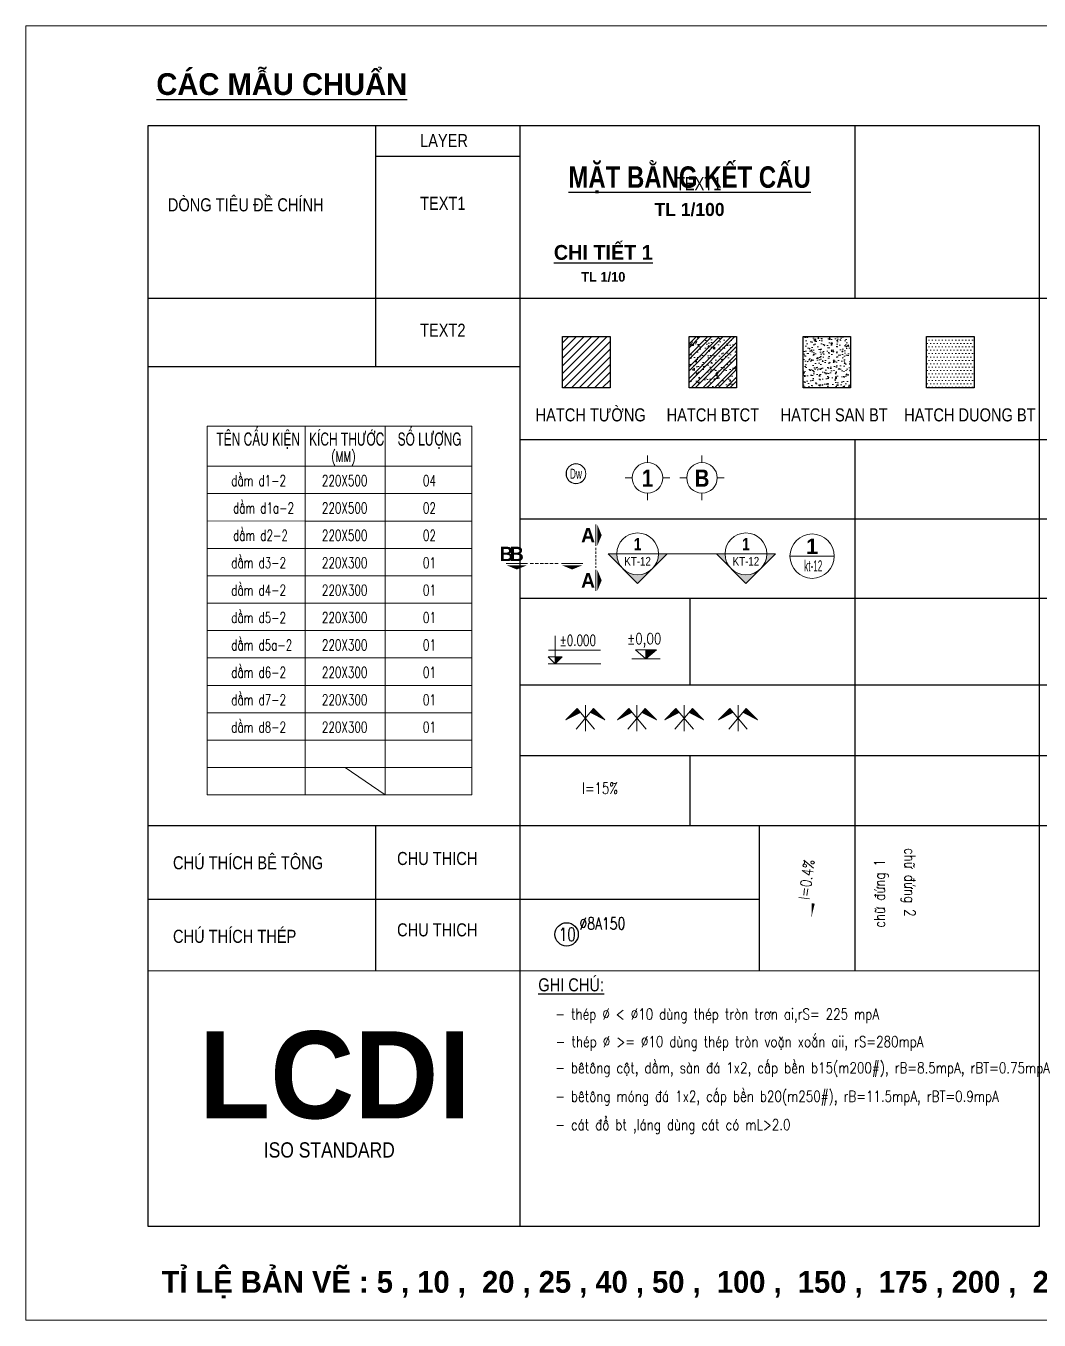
# Model space of a CAD drawing. Header units: millimetres. Extents: x 1823 to 2398, y 1966 to 2177.
# Drawn here: x 1999.2 to 2069, y 2088.2 to 2177.3 of the extents above; entities that cross this region are included whole.
import ezdxf
from ezdxf.enums import TextEntityAlignment as Align

# ---------------------------------------------------------------- set-up
doc = ezdxf.new("R2010")
doc.units = ezdxf.units.MM
doc.set_wipeout_variables(frame=1)
doc.linetypes.add('DASHDOT', pattern=[1, 0.5, -0.25, 0, -0.25])
doc.linetypes.add('HIDDEN', pattern=[0.375, 0.25, -0.125])
for name, color, linetype, lineweight in [('KICHTHUOC', 8, 'Continuous', 18), ('LC Dim', 8, 'Continuous', 18), ('LC Hatch', 252, 'Continuous', 9), ('LC Hatch @ 1 (1)', 252, 'Continuous', 0), ('LC ISO', 160, 'Continuous', 13), ('LC Khac', 4, 'Continuous', 9), ('LC MANH DUT', 35, 'HIDDEN', 5), ('LC Net manh', 239, 'Continuous', 5), ('LC Net thay', 7, 'Continuous', 25), ('LC Net truc', 79, 'DASHDOT', 13), ('LC Text1', 3, 'Continuous', 20), ('LC Text2', 7, 'Continuous', 25), ('Text', 7, 'Continuous', 20), ('v-KICHTHUOC', 8, 'Continuous', 18), ('v-TEXT', 7, 'Continuous', 20)]:
    doc.layers.add(name, color=color, linetype=linetype, lineweight=lineweight)
doc.styles.add('arial', font='arial.ttf', dxfattribs={"width": 0.8})
doc.styles.add('Brief text', font='')
doc.styles.add('General text 2', font='arial.ttf')
doc.styles.add('LC 1', font='')
doc.styles.add('LC 2', font='', dxfattribs={"width": 0.7})
doc.styles.add('LC 3', font='vnsimli.shx', dxfattribs={"width": 0.75})
doc.styles.add('LC3', font='', dxfattribs={"width": 0.8})
doc.styles.add('T1', font='Vnsimli.shx', dxfattribs={"width": 0.7})
doc.styles.add('T2', font='', dxfattribs={"width": 0.8})
doc.styles.add('text', font='hoatbif.shx', dxfattribs={"width": 0.7})
doc.styles.add('text1', font='', dxfattribs={"width": 0.7, "height": 300})
doc.styles.get('Brief text').set_extended_font_data('.VnHelvetInsH', bold=True)
doc.styles.get('LC 1').set_extended_font_data('.VnAvantH', bold=True)
doc.styles.get('LC 2').set_extended_font_data('.VnArial NarrowH')
doc.styles.get('LC3').set_extended_font_data('.VnArialH', bold=True)
doc.styles.get('T2').set_extended_font_data('.VnArialH')
doc.styles.get('text1').set_extended_font_data('.VnHelvetInsH', bold=True)

# ---------------------------------------------------------------- blocks, each defined once
blk = doc.blocks.new('DXicon')
at = {"layer": 'LC Hatch', "ltscale": 50}
for points in [[(-1.15, 4.39), (-1.9, 5.26), (-4.45, 2.69)], [(4.45, 2.69), (1.9, 5.26), (1.15, 4.39)]]:
    blk.add_hatch(color=252, dxfattribs=at).paths.add_polyline_path(points)
at = {"layer": 'LC Net manh', "color": 8, "ltscale": 50}
for p, q in [((0, 0.04), (0, 6.04)), ((-1.9, 5.26), (-4.45, 2.69)), ((-4.45, 2.69), (-1.15, 4.39)), ((-2.13, 0.57), (1.9, 5.26)), ((2.13, 0.57), (-1.9, 5.26)), ((4.45, 2.69), (1.15, 4.39)), ((1.9, 5.26), (4.45, 2.69))]:
    blk.add_line(p, q, dxfattribs=at)
blk = doc.blocks.new('TTRUC')
at = {"layer": 'LC ISO'}
for p, q in [((0, 6.95), (0, 10.13)), ((-6.95, 0), (-10.13, 0)), ((6.95, 0), (10.13, 0)), ((0, -6.95), (0, -10.13))]:
    blk.add_line(p, q, dxfattribs=at)
at = {"layer": 'LC Net manh'}
blk.add_circle((0, 0), 6.95, dxfattribs=at)
blk = doc.blocks.new('TIEUDE1')
at = {"layer": 'LC Text2', "color": 7, "style": 'LC 1'}
blk.add_attdef('TIªU§Ò', text='', height=5, dxfattribs=at).set_placement((0, 0), align=Align.BOTTOM_CENTER)
blk.add_attdef('TL', text='', height=3, dxfattribs=at).set_placement((0, -2), align=Align.TOP_CENTER)
blk = doc.blocks.new('TIEUDE2')
at = {"layer": 'LC Text2', "color": 7, "style": 'LC 1'}
blk.add_attdef('%%UTIªU§Ò', text='', height=3.5, dxfattribs=at).set_placement((0, 0), align=Align.BOTTOM_CENTER)
blk.add_attdef('TL', text='', height=2.2, dxfattribs=at).set_placement((0, -1.8), align=Align.TOP_CENTER)
blk = doc.blocks.new('trich CT')
at = {"layer": 'LC ISO'}
blk.add_line((-500, 0), (500, 0), dxfattribs=at)
blk.add_circle((0, 0), 500, dxfattribs=at)
at = {"layer": 'LC Text1', "style": 'text1'}
blk.add_attdef('T', text='', height=350, dxfattribs=at).set_placement((0, 223), align=Align.MIDDLE_CENTER)
at = {"layer": 'LC Text1', "linetype": 'ByBlock', "style": 'text', "width": 0.7}
blk.add_attdef('KT', text='', height=250, dxfattribs=at).set_placement((0, -217), align=Align.MIDDLE_CENTER)
blk = doc.blocks.new('*U21')
at = {"layer": 'LC ISO'}
h = blk.add_hatch(color=256, dxfattribs=at)
h.paths.add_polyline_path([(0, -8.49), (4.24, -4.24, -0.198912), (0, -6, -0.198912), (-4.24, -4.24)])
h.paths.add_polyline_path([(8.49, 0), (6, 0, -0.198912), (4.24, -4.24)])
h.paths.add_polyline_path([(-4.24, -4.24, -0.198912), (-6, 0), (-8.49, 0)])
h = blk.add_hatch(color=256, dxfattribs=at)
h.paths.add_polyline_path([(31.08, -8.49), (35.32, -4.24, -0.198912), (31.08, -6, -0.198912), (26.84, -4.24)])
h.paths.add_polyline_path([(39.57, 0), (37.08, 0, -0.198912), (35.32, -4.24)])
h.paths.add_polyline_path([(26.84, -4.24, -0.198912), (25.08, 0), (22.59, 0)])
for p, q in [((-6, 0), (6, 0)), ((25.08, 0), (37.08, 0))]:
    blk.add_line(p, q, dxfattribs=at)
for points in [[(6, 0), (8.49, 0), (0, -8.49), (-8.49, 0), (-6, 0)], [(37.08, 0), (39.57, 0), (31.08, -8.49), (22.59, 0), (25.08, 0)]]:
    blk.add_lwpolyline(points, dxfattribs=at)
for centre in [(0, 0), (31.08, 0)]:
    blk.add_circle(centre, 6, dxfattribs=at)
at = {"layer": 'LC MANH DUT', "linetype": 'HIDDEN', "ltscale": 300}
blk.add_line((6, 0), (25.08, 0), dxfattribs=at)
at = {"layer": 'LC Text1', "style": 'Brief text', "width": 0.8, "flags": 8}
for tag, p in [('VIEW-NUMBER2', (0, 52)), ('VIEW-NUMBER1', (0, 0))]:
    blk.add_attdef(tag, text='', height=3.5, dxfattribs=at).set_placement(p, align=Align.BOTTOM_CENTER)
at = {"layer": 'LC Text1', "style": 'arial', "width": 0.8, "flags": 8}
for tag, p in [('SHEET-NUMBER2', (0, 51.13)), ('SHEET-NUMBER1', (0, -0.87))]:
    blk.add_attdef(tag, text='', height=2.5, dxfattribs=at).set_placement(p, align=Align.TOP_CENTER)
blk = doc.blocks.new('Caodo1')
at = {"layer": 'LC Text1'}
blk.add_hatch(color=4, dxfattribs=at).paths.add_polyline_path([(0, 200), (0, 0), (243, 200)])
at = {"layer": 'LC Text1', "color": 4}
for p, q in [((324, 0), (-324, 0)), ((0, 0), (0, 200))]:
    blk.add_line(p, q, dxfattribs=at)
blk.add_lwpolyline([(-243, 200), (243, 200), (0, 0), (0, 0)], close=True, dxfattribs=at)
at = {"layer": 'LC Text1', "color": 4, "style": 'T1', "width": 0.8}
blk.add_attdef('%%P0,00', text='', height=250, dxfattribs=at).set_placement((-39, 460), align=Align.MIDDLE_CENTER)
blk = doc.blocks.new('CT')
at = {"layer": 'LC Text1', "lineweight": 15}
blk.add_hatch(color=4, dxfattribs=at).paths.add_polyline_path([(3.25, 1.6), (1.64, 1.6), (1.64, 0)])
at = {"layer": 'LC Text1', "color": 4, "lineweight": 15, "ltscale": 50}
for p, q in [((0.05, 3.14), (12, 3.14)), ((12.09, 0), (0, 0))]:
    blk.add_line(p, q, dxfattribs=at)
for points in [[(1.64, 6.43), (1.64, 0)], [(1.64, 0), (0.03, 1.6), (1.64, 1.6)], [(1.64, 0), (3.25, 1.6), (1.64, 1.6)]]:
    blk.add_lwpolyline(points, dxfattribs=at)
at = {"layer": 'LC Text1', "color": 4, "style": 'LC 3', "width": 0.75}
blk.add_attdef('CT', (1.91, 3.5), '', height=2.2, dxfattribs=at)
blk = doc.blocks.new('*U22')
at = {"layer": 'Defpoints'}
blk.add_lwpolyline([(0, 2.97), (-1.75, 2.41), (-2.83, 0.92), (-2.83, -0.92), (-1.75, -2.41), (0, -2.98), (1.75, -2.41), (2.83, -0.92), (2.83, 0.92), (1.75, 2.41)], close=True, dxfattribs=at)
at = {"layer": 'LC Text1', "style": 'General text 2', "width": 0.6, "flags": 8}
blk.add_attdef('SYMBOL', text='', height=3, dxfattribs=at).set_placement((0, 0), align=Align.MIDDLE_CENTER)
blk.add_wipeout([(0, 2.97), (-1.75, 2.41), (-2.83, 0.92), (-2.83, -0.92), (-1.75, -2.41), (0, -2.98), (1.75, -2.41), (2.83, -0.92), (2.83, 0.92), (1.75, 2.41)]).dxf.layer = 'LC Net manh'
at = {"layer": 'LC ISO'}
blk.add_circle((0, 0), 2.98, dxfattribs=at)
blk = doc.blocks.new('matcatdoc')
at = {"layer": 'LC Khac', "color": 1, "ltscale": 2}
for p, q in [((0, 485), (0, 0)), ((0, -550), (0, -1036))]:
    blk.add_line(p, q, dxfattribs=at)
for points in [[(134, 243, 0, 471, 0), (37, 243, 275, 275, 0)], [(134, -793, 0, 471, 0), (37, -793, 275, 275, 0)]]:
    blk.add_lwpolyline(points, format="xyseb", dxfattribs=at)
at = {"layer": 'LC MANH DUT', "ltscale": 200}
blk.add_line((0, -49), (0, -506), dxfattribs=at)
at = {"ltscale": 2, "style": 'LC 1'}
for p in [(-179, 243), (-179, -793)]:
    blk.add_attdef('LC', text='', height=330, dxfattribs=at).set_placement(p, align=Align.MIDDLE_CENTER)
blk = doc.blocks.new('*U20')
at = {"layer": 'LC Khac', "color": 1, "ltscale": 2}
for p, q in [((0, 0), (-485, 0)), ((1271, 0), (785, 0))]:
    blk.add_line(p, q, dxfattribs=at)
for points in [[(-243, -134, 0, 471, 0), (-243, -37, 275, 275, 0)], [(1028, -134, 0, 471, 0), (1028, -37, 275, 275, 0)]]:
    blk.add_lwpolyline(points, format="xyseb", dxfattribs=at)
at = {"layer": 'LC MANH DUT', "ltscale": 300}
blk.add_line((66, 0), (732, 0), dxfattribs=at)
at = {"ltscale": 2, "style": 'LC 1'}
for p in [(-243, 222), (1028, 222)]:
    blk.add_attdef('LC', text='', height=330, dxfattribs=at).set_placement(p, align=Align.MIDDLE_CENTER)
blk = doc.blocks.new('DODOC1')
at = {"layer": 'KICHTHUOC'}
blk.add_lwpolyline([(-630, 0, 0, 0, 0), (762, 0, 0, 66.7, 0), (443, 0, 66.7, 66.7, 0)], format="xyseb", dxfattribs=at)
at = {"layer": 'Text', "style": 'T1', "width": 0.8}
blk.add_attdef('DOC', text='', height=250, dxfattribs=at).set_placement((-79, 226), align=Align.MIDDLE_CENTER)

msp = doc.modelspace()

# ---------------------------------------------------------------- hatches: boundary and pattern name
at = {"layer": 'LC Hatch', "ltscale": 3}
h = msp.add_hatch(dxfattribs=at)
h.set_pattern_fill('AR-CONC', color=256, scale=0.10549, angle=-0.00078)
h.set_pattern_definition([(49.99922, (2170.4736, 1910.5979), (0.7566372, -0.0662076), [0.0791175, -0.8702928]), (354.9992, (2170.4736, 1910.5979), (-0.146358, 0.7934898), [0.063294, -0.6962343]), (100.45062, (2170.53665, 1910.59236), (0.6102797, 0.7272817), [0.0672396, -0.739635]), (46.1834, (2170.4736, 1910.8089), (1.1258306, -0.1746215), [0.1186763, -1.3054393]), (96.6348, (2170.5674, 1910.7943), (0.98599, 1.027584), [0.1008593, -1.1094525]), (351.1834, (2170.4736, 1910.8089), (0.9859893, 1.0275846), [0.094941, -1.0443514]), (20.99922, (2170.5791, 1910.7561), (0.6296717, -0.4247314), [0.0791175, -0.8702928]), (325.9992, (2170.5791, 1910.7561), (0.256684, 0.7649576), [0.063294, -0.6962343]), (71.45062, (2170.63156, 1910.7207), (0.8863558, 0.3402254), [0.0672396, -0.739635]), (37.49922, (2170.4736, 1910.59787), (0.01283224, 0.35116969), [0, -0.68779506, 0, -0.7067833, 0, -0.6988715]), (7.49922, (2170.4736, 1910.59787), (0.27751785, 0.4160613), [0, -0.40297195, 0, -0.67197156, 0, -0.26636235]), (327.49922, (2170.23835, 1910.59788), (0.56312918, -0.02380085), [0, -0.2637251, 0, -0.8228223, 0, -1.0918219]), (317.49922, (2170.13286, 1910.5979), (0.6152048, 0.1055924), [0, -0.3428426, 0, -0.5464384, 0, -0.7753518])])
h.paths.add_polyline_path([(2056.03, 2155.921), (2052.76, 2155.921), (2052.76, 2152.389), (2056.03, 2152.389)])
h = msp.add_hatch(dxfattribs=at)
h.set_pattern_fill('DOTS', color=256, scale=3.692151, angle=-0.00078)
h.set_pattern_definition([(359.99922, (2171.03754, 1910.59787), (0.11538289, 0.23075789), [0, -0.23075946])])
h.paths.add_polyline_path([(2064.54, 2155.921), (2061.27, 2155.921), (2061.27, 2152.389), (2064.54, 2152.389)])
at = {"layer": 'LC Hatch @ 1 (1)', "ltscale": 2}
h = msp.add_hatch(dxfattribs=at)
h.set_pattern_fill('ANSI31', color=256, scale=3.000137, angle=-0.00078)
h.set_pattern_definition([(44.99922, (2171.03754, 1910.59787), (-0.2651735, 0.26518076), [])])
h.paths.add_polyline_path([(2039.469, 2152.389), (2039.469, 2155.921), (2036.199, 2155.921), (2036.199, 2152.389)])
h = msp.add_hatch(dxfattribs=at)
h.set_pattern_fill('BTCT', color=256, scale=0.150005, angle=-0.00078)
h.set_pattern_definition([(49.9992, (2037.6922, 2339.1221), (1.0759223, -0.094146), [0.1125035, -1.2375384]), (354.9992, (2037.6922, 2339.1221), (-0.208118, 1.128326), [0.090003, -0.990031]), (100.4506, (2037.7819, 2339.1143), (0.867805, 1.0341795), [0.095613, -1.051746]), (46.1834, (2037.6922, 2339.4221), (1.600908, -0.248308), [0.168755, -1.856308]), (96.6348, (2037.8256, 2339.4014), (1.402058, 1.461203), [0.14342, -1.577618]), (351.1834, (2037.6922, 2339.4221), (1.402056, 1.461204), [0.135004, -1.485046]), (20.9992, (2037.8422, 2339.3471), (0.89538, -0.6039593), [0.1125035, -1.2375384]), (325.9992, (2037.8422, 2339.3471), (0.364999, 1.087754), [0.090003, -0.990031]), (71.4506, (2037.9168, 2339.2968), (1.2603796, 0.4837935), [0.095613, -1.051746]), (37.49922, (2037.6922, 2339.12213), (0.0182472, 0.499356), [0, -0.9780303, 0, -1.0050312, 0, -0.9937808]), (7.4992, (2037.6922, 2339.12213), (0.3946246, 0.5916305), [0, -0.5730178, 0, -0.9555296, 0, -0.3787617]), (327.49922, (2037.3577, 2339.12214), (0.800758, -0.0338443), [0, -0.3750116, 0, -1.1700363, 0, -1.5525481]), (317.4992, (2037.2077, 2339.12214), (0.8748084, 0.1501502), [0, -0.487515, 0, -0.777024, 0, -1.1025342]), (44.9992, (2037.6922, 2339.12213), (-0.3977545, 0.3977653), []), (44.9992, (2037.95736, 2339.12213), (-0.3977545, 0.3977653), [])])
h.paths.add_polyline_path([(2048.179, 2155.921), (2044.909, 2155.921), (2044.909, 2152.389), (2048.179, 2152.389)])

# ---------------------------------------------------------------- linework, layer by layer
at = {"layer": 'LC Net thay'}
for p, q in [((2023.312, 2170.455, 0), (2023.312, 2153.868, 0)), ((2033.253, 2170.455, 0), (2033.252, 2094.651, 0)), ((2056.324, 2170.454), (2056.324, 2158.566)), ((2033.253, 2168.323, 0), (2023.312, 2168.324, 0)), ((2007.656, 2158.567, 0), (2056.324, 2158.566)), ((2007.656, 2158.567, 0), (2074.933, 2158.566)), ((2007.656, 2153.868, 0), (2033.253, 2153.868, 0)), ((2033.253, 2148.824, 0), (2074.932, 2148.823)), ((2056.324, 2148.823), (2056.323, 2112.264)), ((2033.252, 2143.371, 0), (2074.932, 2143.371)), ((2033.252, 2137.919, 0), (2074.932, 2137.918)), ((2044.975, 2137.919, 0), (2044.975, 2131.944, 0)), ((2033.252, 2131.944, 0), (2074.932, 2131.944)), ((2033.252, 2127.084, 0), (2056.324, 2127.084)), ((2033.252, 2127.084, 0), (2074.932, 2127.084)), ((2044.975, 2127.084, 0), (2044.975, 2122.251, 0)), ((2007.656, 2122.251, 0), (2074.932, 2122.25)), ((2023.311, 2122.251, 0), (2023.311, 2112.264, 0)), ((2049.756, 2112.264, 0), (2049.756, 2122.251, 0)), ((2007.655, 2117.178, 0), (2049.756, 2117.177, 0)), ((2007.655, 2112.264, 0), (2069.018, 2112.263)), ((2007.655, 2112.264, 0), (2069.018, 2112.263))]:
    msp.add_line(p, q, dxfattribs=at)
at = {"layer": 'LC Net thay', "elevation": 0}
msp.add_lwpolyline([(2007.656, 2170.455), (2069.019, 2170.454), (2069.018, 2094.651), (2007.655, 2094.651)], close=True, dxfattribs=at)
at = {"layer": 'LC Text2', "ltscale": 2, "elevation": 0}
for points in [[(2036.199, 2155.921), (2039.469, 2155.921), (2039.469, 2152.389), (2036.199, 2152.389)], [(2044.909, 2155.921), (2048.179, 2155.921), (2048.179, 2152.389), (2044.909, 2152.389)], [(2052.76, 2155.921), (2056.03, 2155.921), (2056.03, 2152.389), (2052.76, 2152.389)], [(2061.27, 2155.921), (2064.54, 2155.921), (2064.54, 2152.389), (2061.27, 2152.389)]]:
    msp.add_lwpolyline(points, close=True, dxfattribs=at)
at = {"layer": 'LC Text2', "ltscale": 100}
msp.add_circle((2036.48, 2114.764, 0), 0.803, dxfattribs=at)

# ---------------------------------------------------------------- block references
at = {"layer": 'LC Hatch', "xscale": 0.3000093024588385, "yscale": 0.3000093024588385, "zscale": 0.3000093024588385, "rotation": 359.999216292062}
for p in [(2037.771, 2128.73, 0), (2041.324, 2128.73, 0), (2044.581, 2128.73, 0), (2048.282, 2128.73, 0)]:
    msp.add_blockref('DXicon', p, dxfattribs=at)
at = {"layer": 'LC ISO', "xscale": 0.15118131711758, "yscale": 0.15118131711758, "zscale": 0.15118131711758, "rotation": 359.999216292062}
for p in [(2042.05, 2146.189, 0), (2045.801, 2146.189, 0)]:
    msp.add_blockref('TTRUC', p, dxfattribs=at)
at = {"layer": 'LC ISO'}
ref = msp.add_blockref('*U21', (2041.368, 2140.959, 0), dxfattribs=dict(at, xscale=0.2400074419671457, yscale=0.2400074419671457, zscale=0.2400074419671457, rotation=359.999216292062))
ref.add_attrib('VIEW-NUMBER1', '1', dxfattribs={"layer": 'LC Text1', "height": 0.84, "rotation": 359.99922, "style": 'Brief text', "width": 0.8}).set_placement((2041.368, 2140.959, 0), align=Align.BOTTOM_CENTER)
ref.add_attrib('SHEET-NUMBER1', 'KT-12', dxfattribs={"layer": 'LC Text1', "height": 0.6, "rotation": 359.99922, "style": 'arial', "width": 0.8}).set_placement((2041.368, 2140.749, 0), align=Align.TOP_CENTER)
ref.add_attrib('VIEW-NUMBER2', '1', dxfattribs={"layer": 'LC Text1', "height": 0.84, "rotation": 359.99922, "style": 'Brief text', "width": 0.8}).set_placement((2048.828, 2140.959, 0), align=Align.BOTTOM_CENTER)
ref.add_attrib('SHEET-NUMBER2', 'KT-12', dxfattribs={"layer": 'LC Text1', "height": 0.6, "rotation": 359.99922, "style": 'arial', "width": 0.8}).set_placement((2048.828, 2140.749, 0), align=Align.TOP_CENTER)
ref = msp.add_blockref('trich CT', (2053.385, 2140.799, 0), dxfattribs=dict(at, xscale=0.00305495186846851, yscale=0.00305495186846851, zscale=0.00305495186846851, rotation=359.999216292062))
ref.add_attrib('T', '1', dxfattribs={"layer": 'LC Text2', "height": 1.069, "rotation": 359.99922, "style": 'text1'}).set_placement((2053.385, 2141.479, 0), align=Align.MIDDLE_CENTER)
ref.add_attrib('KT', ' kt-12', dxfattribs={"layer": 'LC Text2', "linetype": 'ByBlock', "height": 0.7637, "rotation": 359.99922, "style": 'text', "width": 0.55}).set_placement((2053.385, 2140.135, 0), align=Align.MIDDLE_CENTER)
at = {"layer": 'LC Net manh'}
ref = msp.add_blockref('matcatdoc', (2038.491, 2141.514, 0), dxfattribs=dict(at, xscale=0.003000093024589324, yscale=0.003000093024589324, zscale=0.003000093024589324, rotation=359.999216292062))
ref.add_attrib('LC', 'A', dxfattribs={"layer": '0', "ltscale": 2, "height": 0.99, "rotation": 359.99922, "style": 'LC 1'}).set_placement((2037.956, 2139.136, 0), align=Align.MIDDLE_CENTER)
ref.add_attrib('LC', 'A', dxfattribs={"layer": '0', "ltscale": 2, "height": 0.99, "rotation": 359.99922, "style": 'LC 1'}).set_placement((2037.956, 2142.242, 0), align=Align.MIDDLE_CENTER)
ref = msp.add_blockref('*U20', (2033.778, 2140.285, 0), dxfattribs=dict(at, xscale=0.003000093024589324, yscale=0.003000093024589324, zscale=0.003000093024589324, rotation=359.999216292062))
ref.add_attrib('LC', 'B', dxfattribs={"layer": '0', "ltscale": 2, "height": 0.99, "rotation": 359.99922, "style": 'LC 1'}).set_placement((2032.339, 2140.952, 0), align=Align.MIDDLE_CENTER)
ref.add_attrib('LC', 'B', dxfattribs={"layer": '0', "ltscale": 2, "height": 0.99, "rotation": 359.99922, "style": 'LC 1'}).set_placement((2033.049, 2140.952, 0), align=Align.MIDDLE_CENTER)
at = {"layer": 'LC Text1'}
ref = msp.add_blockref('CT', (2035.208, 2133.389, 0), dxfattribs=dict(at, xscale=0.3000093024588385, yscale=0.3000093024588385, zscale=0.3000093024588385, rotation=359.999216292062))
ref.add_attrib('CT', '%%P0.000', (2036, 2134.631, 0), dxfattribs={"color": 3, "height": 0.7441, "rotation": 359.99922, "style": 'LC 3', "width": 0.7})
ref = msp.add_blockref('Caodo1', (2041.943, 2133.742, 0), dxfattribs=dict(at, xscale=0.003000093024589324, yscale=0.003000093024589324, zscale=0.003000093024589324, rotation=359.999216292062))
ref.add_attrib('%%P0,00', '%%p0,00', dxfattribs={"layer": 'LC Text2', "height": 0.75, "rotation": 359.99922, "style": 'T1', "width": 0.8}).set_placement((2041.825, 2135.12, 0), align=Align.MIDDLE_CENTER)
at = {"layer": 'LC Text2'}
ref = msp.add_blockref('TIEUDE1', (2044.947, 2165.718, 0), dxfattribs=dict(at, xscale=0.3000093024588385, yscale=0.3000093024588385, zscale=0.3000093024588385, rotation=359.999216292062))
ref.add_attrib('TIªU§Ò', '%%UmÆt b»ng kÕt cÊu', dxfattribs={"color": 7, "height": 1.47737, "rotation": 359.99922, "style": 'LC3', "width": 0.8}).set_placement((2044.947, 2165.718, 0), align=Align.BOTTOM_CENTER)
ref.add_attrib('TL', 'TL 1/100', dxfattribs={"color": 7, "height": 0.9, "rotation": 359.99922, "style": 'LC 1'}).set_placement((2044.947, 2165.118, 0), align=Align.TOP_CENTER)
ref = msp.add_blockref('TIEUDE2', (2039.006, 2160.899, 0), dxfattribs=dict(at, xscale=0.3000093024588385, yscale=0.3000093024588385, zscale=0.3000093024588385, rotation=359.999216292062))
ref.add_attrib('%%UTIªU§Ò', '%%Uchi tiÕt 1', dxfattribs={"color": 7, "height": 1.01888, "rotation": 359.99922, "style": 'LC 1'}).set_placement((2039.006, 2160.899, 0), align=Align.BOTTOM_CENTER)
ref.add_attrib('TL', 'TL 1/10', dxfattribs={"color": 7, "height": 0.66, "rotation": 359.99922, "style": 'LC 1'}).set_placement((2039.006, 2160.359, 0), align=Align.TOP_CENTER)
at = {"layer": 'v-KICHTHUOC'}
ref = msp.add_blockref('DODOC1', (2053.643, 2118.207, 0), dxfattribs=dict(at, xscale=-0.003000136751524875, yscale=0.003000136751524875, zscale=0.003000136751524875, rotation=82.3267871807796))
ref.add_attrib('DOC', 'I=0.4%', dxfattribs={"layer": 'v-TEXT', "height": 0.75, "rotation": 82.32679, "style": 'T1', "width": 0.8}).set_placement((2053.003, 2118.531, 0), align=Align.MIDDLE_CENTER)

# ---------------------------------------------------------------- texts
at = {"layer": 'LC Text1', "ltscale": 0.2, "style": 'LC 1', "width": 0.9}
for s, p in [('1', (2042.05, 2145.226, 0)), ('B', (2045.801, 2145.226, 0))]:
    msp.add_text(s, height=1.184, rotation=359.99922, dxfattribs=at).set_placement(p, align=Align.BOTTOM_CENTER)
at = {"layer": 'LC Text1', "style": 'LC 3', "width": 0.75}
msp.add_text(' I=15%%%', height=0.7865, rotation=359.99922, dxfattribs=at).set_placement((2037.139, 2124.43, 0))
at = {"layer": 'LC Text1', "color": 3, "style": 'LC 3', "width": 0.8}
for s, height, rotation, p in [('ch÷ ®øng 2', 0.75, 269.99922, (2059.754, 2120.715, 0)), ('ch÷ ®øng 1', 0.75, 89.99922, (2058.399, 2115.22, 0)), ('- thÐp %%C < %%C10 dïng thÐp trßn tr¬n ai,rS= 225 mpA', 0.75002, 359.99922, (2035.702, 2108.899, 0)), ('- thÐp %%C >= %%C10 dïng thÐp trßn voÆn xo¾n aii, rS=280mpA', 0.75002, 359.99922, (2035.732, 2107.005, 0)), ('- bªt«ng cét, dÇm, sµn ®¸ 1x2, cÊp bÒn b15(m200#), rB=8.5mpA, rBT=0.75mpA', 0.75002, 359.99922, (2035.696, 2105.2, 0)), ('- bªt«ng mãng ®¸ 1x2, cÊp bÒn b20(m250#), rB=11.5mpA, rBT=0.9mpA', 0.75002, 359.99922, (2035.696, 2103.241, 0)), ('- c¸t ®æ bt ,l¸ng dïng c¸t cã mL>2.0', 0.75002, 359.99922, (2035.696, 2101.281, 0))]:
    msp.add_text(s, height=height, rotation=rotation, dxfattribs=at).set_placement(p)
at = {"layer": 'LC Text2', "lineweight": -2}
for s, height, style, p in [('%%uc¸c mÉu chuÈn', 1.50005, 'LC 1', (2008.225, 2172.551, 0)), ('iso standard', 1.05003, 'LC 2', (2015.626, 2099.396, 0)), ('tØ lÖ b¶n vÏ : 5 , 10 ,  20 , 25 , 40 , 50 ,  100 ,  150 ,  175 , 200 ,  250 , 400 , 500 , 1000 ....', 1.50005, 'LC 1', (2008.585, 2090.088, 0))]:
    msp.add_text(s, height=height, rotation=359.99922, dxfattribs=dict(at, style=style)).set_placement(p)
at = {"layer": 'LC Text2', "style": 'T2', "width": 0.8}
for s, height, p in [('layer', 0.9, (2026.387, 2168.966, 0)), ('text1', 0.9, (2044.006, 2165.996, 0)), ('dßng tiªu ®Ò chÝnh', 0.90003, (2009.015, 2164.54, 0)), ('text1', 0.9, (2026.387, 2164.642, 0)), ('text2', 0.9, (2026.387, 2155.906, 0)), ('HATCH T¦êNG', 0.90003, (2034.34, 2150.079, 0)), ('HATCH BTCT', 0.9, (2043.365, 2150.078, 0)), ('HATCH SAN BT', 0.90003, (2051.215, 2150.078, 0)), ('HATCH DUONG BT', 0.90003, (2059.725, 2150.078, 0)), ('chó thÝch bª t«ng', 0.90003, (2009.372, 2119.241, 0)), ('chu thich', 0.9, (2024.805, 2119.536, 0)), ('chu thich', 0.9, (2024.805, 2114.623, 0)), ('chó thÝch thÐp', 0.90003, (2009.372, 2114.178, 0)), ('%%Ughi chó:', 0.90003, (2034.528, 2110.838, 0))]:
    msp.add_text(s, height=height, rotation=359.99922, dxfattribs=at).set_placement(p)
at = {"layer": 'LC Text2', "linetype": 'ByBlock', "style": 'LC 3', "width": 0.75}
msp.add_text('%%C8A150', height=0.8334, rotation=359.99922, dxfattribs=at).set_placement((2037.36, 2115.097, 0))
at = {"layer": 'LC Text2', "ltscale": 100, "style": 'LC 3', "width": 0.75}
msp.add_text('10', height=0.9167, rotation=359.99922, dxfattribs=at).set_placement((2036.525, 2114.764, 0), align=Align.MIDDLE_CENTER)
at = {"layer": 'LC Text2', "lineweight": -2, "style": 'LC 1'}
msp.add_text('LCDI', height=6.0002, rotation=359.99922, dxfattribs=at).set_placement((2020.522, 2105.093, 0), align=Align.MIDDLE)

# ---------------------------------------------------------------- next in the draw order: wipeouts: each hides what was drawn before it
at = {"ltscale": 500}
msp.add_wipeout([(2011.731, 2149.757), (2029.955, 2149.756), (2029.954, 2124.359), (2011.731, 2124.359)], dxfattribs=at).translate(0, 0, 0).dxf.layer = 'LC Net truc'

# ---------------------------------------------------------------- next in the draw order: linework, layer by layer
at = {"layer": 'LC Dim', "ltscale": 3, "elevation": 0}
msp.add_lwpolyline([(1999.242, 2177.309), (2125.245, 2177.307), (2125.244, 2088.204), (1999.241, 2088.206)], close=True, dxfattribs=at)
at = {"layer": 'LC MANH DUT', "ltscale": 500, "elevation": 0}
for points in [[(2011.731, 2149.757), (2018.479, 2149.757), (2018.479, 2146.994), (2011.731, 2146.994)], [(2018.479, 2149.757), (2023.974, 2149.757), (2023.974, 2146.994), (2018.479, 2146.994)], [(2023.974, 2149.757), (2029.955, 2149.756), (2029.955, 2146.994), (2023.974, 2146.994)], [(2011.731, 2146.994), (2018.479, 2146.994), (2018.479, 2145.108), (2011.731, 2145.108)], [(2018.479, 2146.994), (2023.974, 2146.994), (2023.974, 2145.108), (2018.479, 2145.108)], [(2023.974, 2146.994), (2029.955, 2146.994), (2029.955, 2145.108), (2023.974, 2145.108)], [(2011.731, 2145.108), (2018.479, 2145.108), (2018.479, 2143.221), (2011.731, 2143.222)], [(2018.479, 2145.108), (2023.974, 2145.108), (2023.974, 2143.221), (2018.479, 2143.221)], [(2023.974, 2145.108), (2029.955, 2145.108), (2029.955, 2143.221), (2023.974, 2143.221)], [(2011.731, 2143.222), (2018.479, 2143.221), (2018.479, 2141.335), (2011.731, 2141.335)], [(2018.479, 2143.221), (2023.974, 2143.221), (2023.974, 2141.335), (2018.479, 2141.335)], [(2023.974, 2143.221), (2029.955, 2143.221), (2029.955, 2141.335), (2023.974, 2141.335)], [(2011.731, 2141.335), (2018.479, 2141.335), (2018.479, 2139.449), (2011.731, 2139.449)], [(2018.479, 2141.335), (2023.974, 2141.335), (2023.974, 2139.449), (2018.479, 2139.449)], [(2023.974, 2141.335), (2029.955, 2141.335), (2029.955, 2139.449), (2023.974, 2139.449)], [(2011.731, 2139.449), (2018.479, 2139.449), (2018.479, 2137.563), (2011.731, 2137.563)], [(2018.479, 2139.449), (2023.974, 2139.449), (2023.974, 2137.563), (2018.479, 2137.563)], [(2023.974, 2139.449), (2029.955, 2139.449), (2029.955, 2137.563), (2023.974, 2137.563)], [(2011.731, 2137.563), (2018.479, 2137.563), (2018.479, 2135.677), (2011.731, 2135.677)], [(2018.479, 2137.563), (2023.974, 2137.563), (2023.974, 2135.676), (2018.479, 2135.677)], [(2023.974, 2137.563), (2029.955, 2137.563), (2029.955, 2135.676), (2023.974, 2135.676)], [(2011.731, 2135.677), (2018.479, 2135.677), (2018.479, 2133.79), (2011.731, 2133.79)], [(2018.479, 2135.677), (2023.974, 2135.676), (2023.974, 2133.79), (2018.479, 2133.79)], [(2023.974, 2135.676), (2029.955, 2135.676), (2029.955, 2133.79), (2023.974, 2133.79)], [(2011.731, 2133.79), (2018.479, 2133.79), (2018.479, 2131.904), (2011.731, 2131.904)], [(2018.479, 2133.79), (2023.974, 2133.79), (2023.974, 2131.904), (2018.479, 2131.904)], [(2023.974, 2133.79), (2029.955, 2133.79), (2029.955, 2131.904), (2023.974, 2131.904)], [(2011.731, 2131.904), (2018.479, 2131.904), (2018.479, 2130.018), (2011.731, 2130.018)], [(2018.479, 2131.904), (2023.974, 2131.904), (2023.974, 2130.018), (2018.479, 2130.018)], [(2023.974, 2131.904), (2029.955, 2131.904), (2029.955, 2130.018), (2023.974, 2130.018)], [(2011.731, 2130.018), (2018.479, 2130.018), (2018.479, 2128.132), (2011.731, 2128.132)], [(2018.479, 2130.018), (2023.974, 2130.018), (2023.974, 2128.132), (2018.479, 2128.132)], [(2023.974, 2130.018), (2029.955, 2130.018), (2029.955, 2128.131), (2023.974, 2128.132)], [(2011.731, 2128.132), (2018.479, 2128.132), (2018.479, 2126.245), (2011.731, 2126.245)], [(2018.479, 2128.132), (2023.974, 2128.132), (2023.974, 2126.245), (2018.479, 2126.245)], [(2023.974, 2128.132), (2029.955, 2128.131), (2029.955, 2126.245), (2023.974, 2126.245)], [(2011.731, 2126.245), (2018.479, 2126.245), (2018.479, 2124.359), (2011.731, 2124.359)], [(2018.479, 2126.245), (2023.974, 2126.245), (2023.974, 2124.359), (2018.479, 2124.359)], [(2021.226, 2126.245), (2029.955, 2126.245), (2029.954, 2124.359), (2023.974, 2124.359)]]:
    msp.add_lwpolyline(points, close=True, dxfattribs=at)

# ---------------------------------------------------------------- next in the draw order: texts
at = {"layer": 'LC Text1', "color": 3, "style": 'LC 3', "width": 0.7}
for s, p in [('(MM)', (2020.261, 2147.292, 0)), ('dÇm d1-2', (2013.389, 2145.63, 0)), ('220X500', (2019.633, 2145.63, 0)), ('04', (2026.587, 2145.63, 0)), ('dÇm d1a-2', (2013.511, 2143.744, 0)), ('220X500', (2019.633, 2143.744, 0)), ('02', (2026.587, 2143.744, 0)), ('dÇm d2-2', (2013.511, 2141.858, 0)), ('220X500', (2019.633, 2141.858, 0)), ('02', (2026.587, 2141.858, 0)), ('dÇm d3-2', (2013.389, 2139.972, 0)), ('220X300', (2019.633, 2139.971, 0)), ('01', (2026.587, 2139.971, 0)), ('dÇm d4-2', (2013.389, 2138.085, 0)), ('220X300', (2019.633, 2138.085, 0)), ('01', (2026.587, 2138.085, 0)), ('dÇm d5-2', (2013.389, 2136.199, 0)), ('220X300', (2019.633, 2136.199, 0)), ('01', (2026.587, 2136.199, 0)), ('dÇm d5a-2', (2013.389, 2134.313, 0)), ('220X300', (2019.633, 2134.313, 0)), ('01', (2026.587, 2134.313, 0)), ('dÇm d6-2', (2013.389, 2132.427, 0)), ('220X300', (2019.633, 2132.427, 0)), ('01', (2026.587, 2132.426, 0)), ('dÇm d7-2', (2013.389, 2130.54, 0)), ('220X300', (2019.633, 2130.54, 0)), ('01', (2026.587, 2130.54, 0)), ('dÇm d8-2', (2013.389, 2128.654, 0)), ('220X300', (2019.632, 2128.654, 0)), ('01', (2026.587, 2128.654, 0))]:
    msp.add_text(s, height=0.7441, rotation=359.99922, dxfattribs=at).set_placement(p)
at = {"layer": 'LC Text2', "lineweight": -2, "style": 'LC 2', "width": 0.8}
for s, height, p in [('tªn cÊu kiÖn', 0.90003, (2012.358, 2148.413, 0)), ('kÝch th\xadíc', 0.9, (2018.743, 2148.413, 0)), ('sè l\xadîng', 0.9, (2024.842, 2148.413, 0))]:
    msp.add_text(s, height=height, rotation=359.99922, dxfattribs=at).set_placement(p)

# ---------------------------------------------------------------- next in the draw order: block references
at = {"layer": 'LC Net manh'}
ref = msp.add_blockref('*U22', (2037.12, 2146.478, 0), dxfattribs=dict(at, xscale=0.2287129741098077, yscale=0.2287129741098077, zscale=0.2287129741098077, rotation=359.999216292062))
ref.add_attrib('SYMBOL', 'Dw', dxfattribs={"layer": 'LC Text1', "height": 0.6861, "rotation": 359.99922, "style": 'General text 2', "width": 0.6}).set_placement((2037.12, 2146.478, 0), align=Align.MIDDLE_CENTER)

doc.saveas('drawing.dxf')
